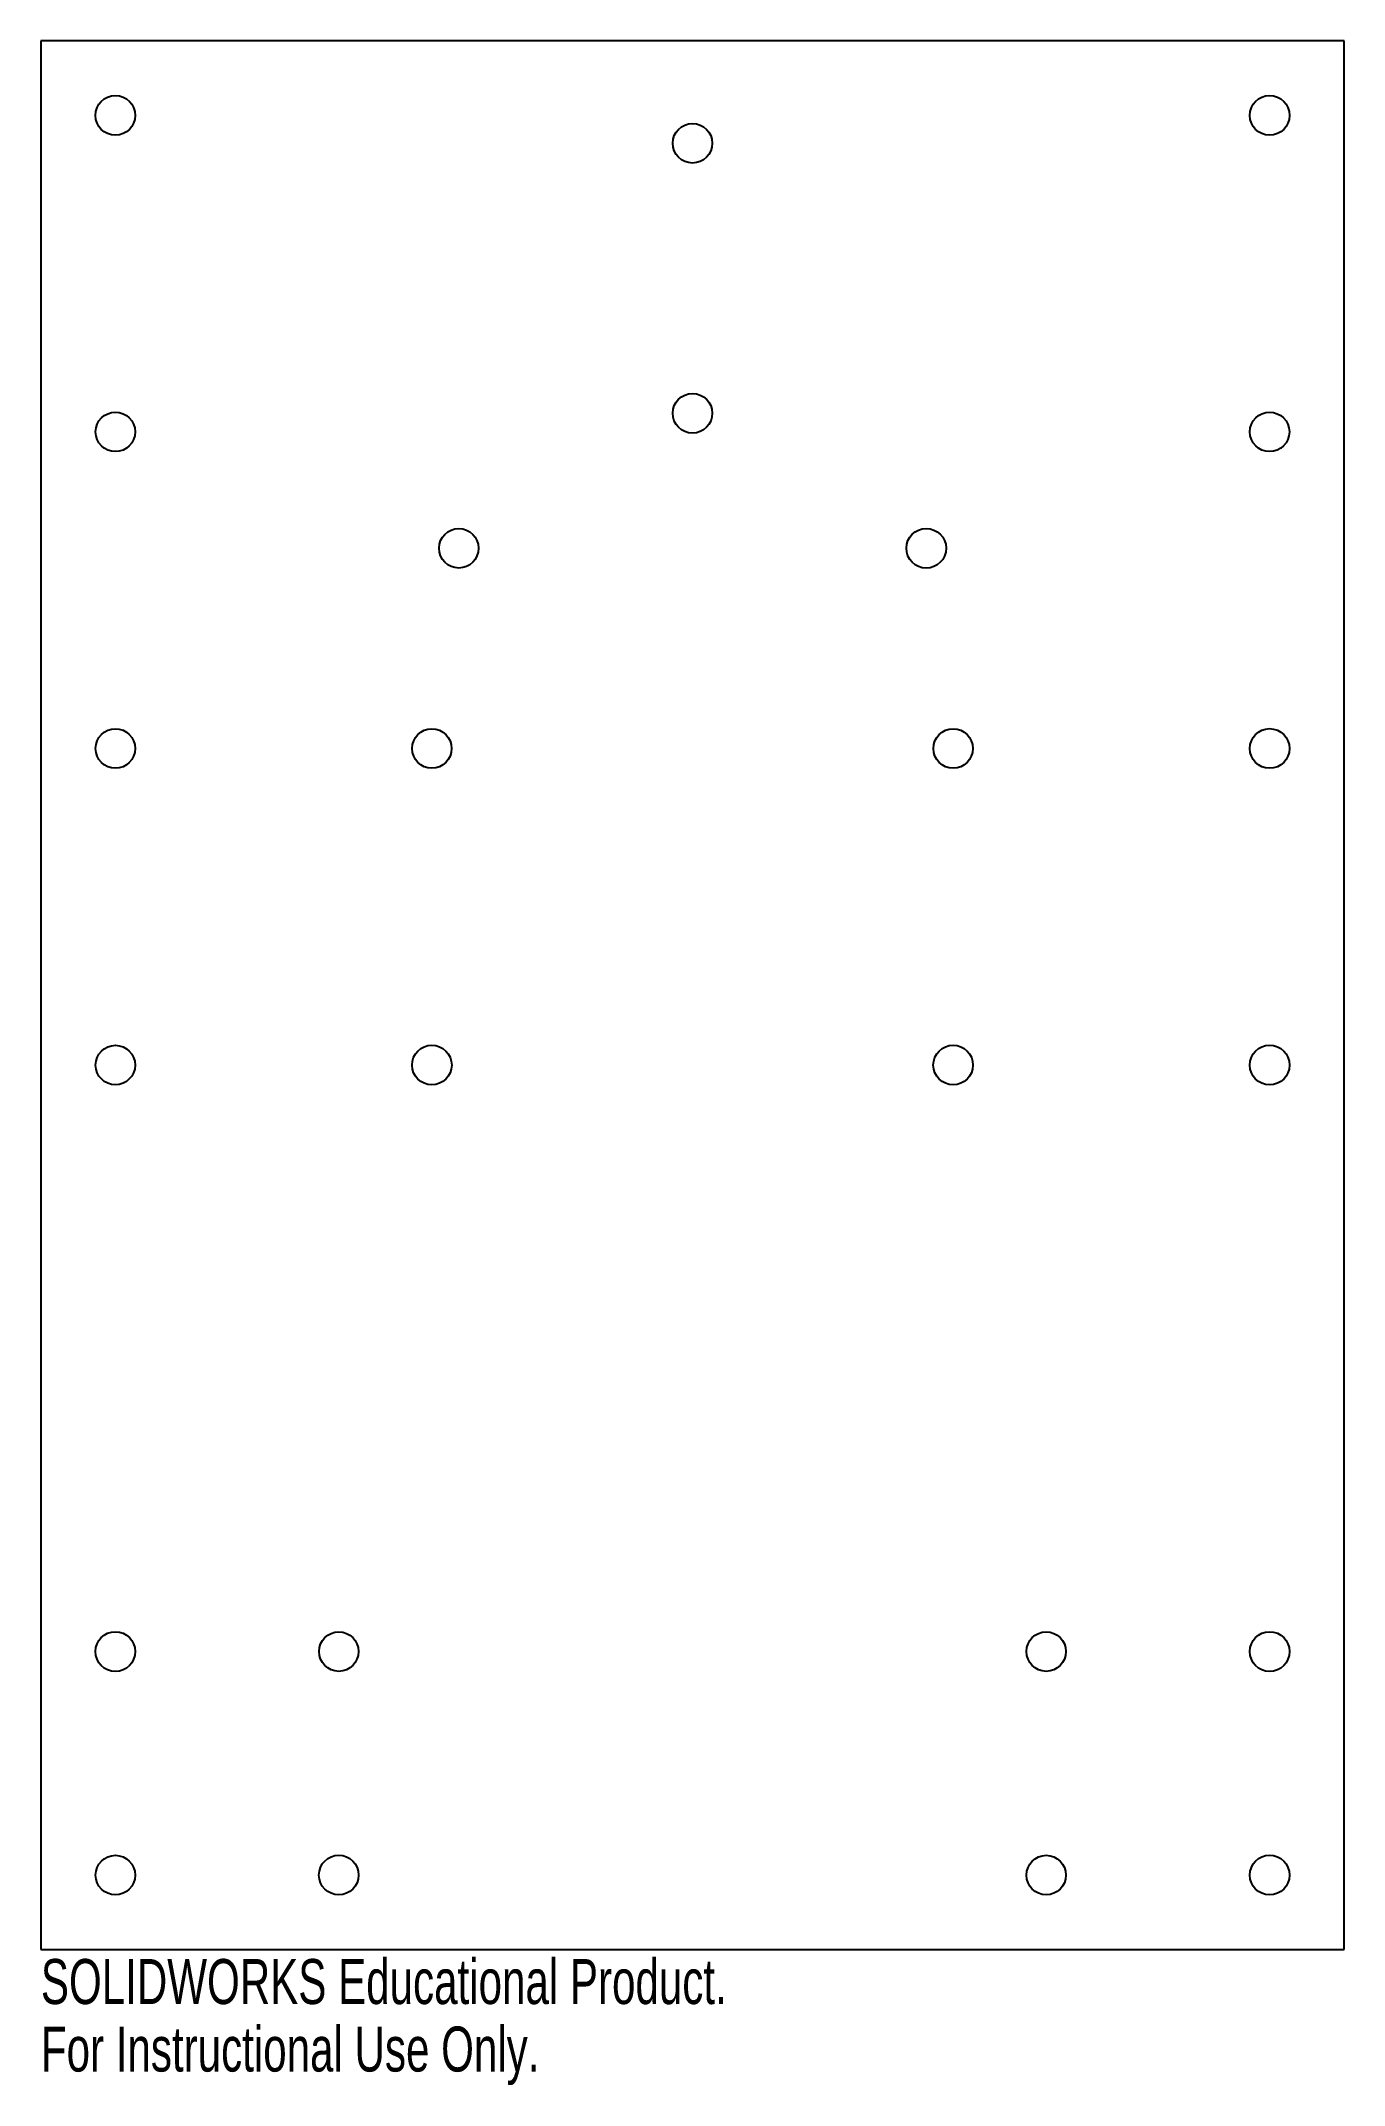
# Model space of a CAD drawing. Header units: millimetres. Extents: x -70 to 70, y -117 to 102.
import ezdxf

# ---------------------------------------------------------------- set-up
doc = ezdxf.new("R2010")
doc.units = ezdxf.units.MM
doc.styles.add('SLDTEXTSTYLE0', font='TXT', dxfattribs={"width": 0.7})

msp = doc.modelspace()

# ---------------------------------------------------------------- linework, layer by layer
at = {"color": 7, "linetype": 'Continuous', "lineweight": 25}
for p, q in [((-70, 102.5), (-70, -102.5)), ((70, 102.5), (-70, 102.5)), ((70, -102.5), (70, 102.5)), ((-70, -102.5), (70, -102.5))]:
    msp.add_line(p, q, dxfattribs=at)
for centre, radius in [((-62, 94.5), 2.13), ((62, 94.5), 2.13), ((0, 91.5), 2.12), ((0, 62.5), 2.13), ((-62, 60.5), 2.12), ((62, 60.5), 2.12), ((-25.11, 48), 2.12), ((25.11, 48), 2.13), ((-62, 26.5), 2.12), ((-28, 26.5), 2.12), ((28, 26.5), 2.12), ((62, 26.5), 2.13), ((-62, -7.5), 2.12), ((-28, -7.5), 2.13), ((28, -7.5), 2.13), ((62, -7.5), 2.13), ((-62, -70.5), 2.13), ((-38, -70.5), 2.12), ((38, -70.5), 2.12), ((62, -70.5), 2.13), ((-62, -94.5), 2.12), ((-38, -94.5), 2.13), ((38, -94.5), 2.12), ((62, -94.5), 2.13)]:
    msp.add_circle(centre, radius, dxfattribs=at)

# ---------------------------------------------------------------- texts
at = {"color": 7, "linetype": 'Continuous', "char_height": 4.8336, "attachment_point": 1, "style": 'SLDTEXTSTYLE0'}
for s, insert in [('SOLIDWORKS Educational Product.', (-70, -103.52)), ('For Instructional Use Only.', (-70, -110.77))]:
    msp.add_mtext(s, dxfattribs=dict(at, insert=insert))

doc.saveas('drawing.dxf')
